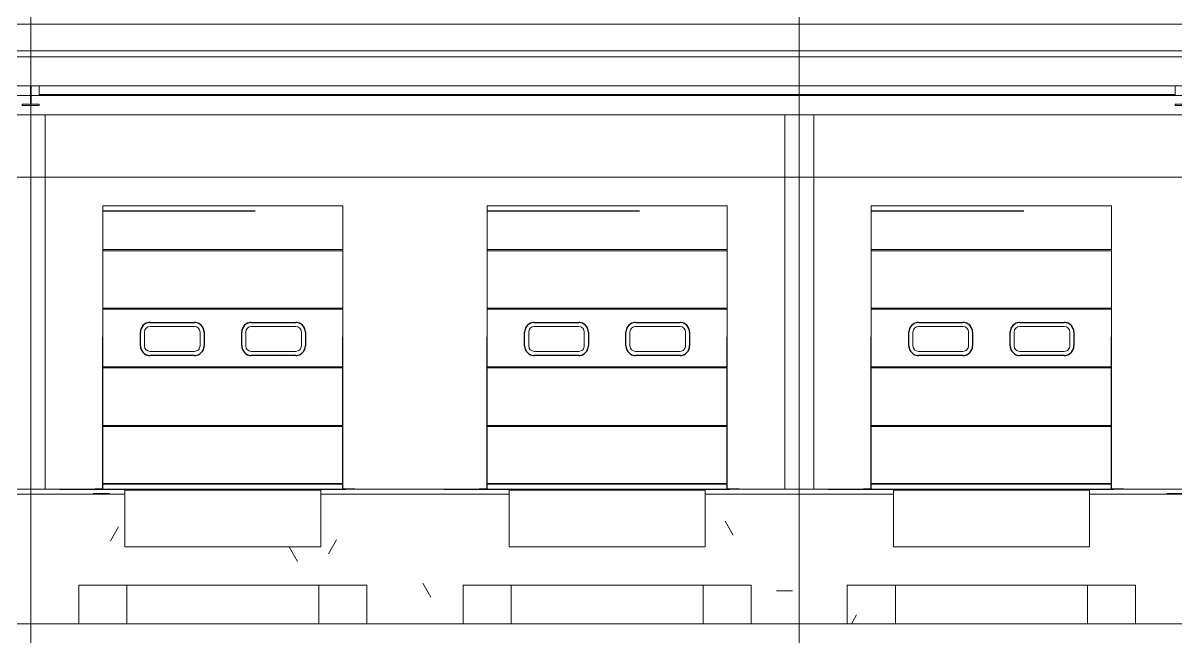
# Model space of a CAD drawing. Extents: x 692141 to 693595, y 1492301 to 1494225.
# Drawn here: x 692500.18 to 692512.18, y 1492374.68 to 1492381.07 of the extents above; entities that cross this region are included whole.
import ezdxf

# ---------------------------------------------------------------- set-up
doc = ezdxf.new("R2010")
doc.units = 0
doc.header["$MEASUREMENT"] = 0
for name, pattern in [('Centre', [7937.5, 1587.5, -1190.625, 3968.75, -1190.625]), ('Grid Line', [5556.25, 3175, -793.75, 793.75, -793.75]), ('Čárka', [3175, 1587.5, -1587.5])]:
    doc.linetypes.add(name, pattern=pattern)
for name, color, linetype, lineweight in [('A-COLS', 52, 'Continuous', 5), ('A-DETL-GENF', 92, 'Continuous', 5), ('A-FLOR', 192, 'Continuous', 5), ('A-FLOR-LEVL', 8, 'Grid Line', 5), ('A-GENM', 13, 'Continuous', 5), ('A-WALL-PATT', 111, 'Continuous', 5), ('S-BEAM', 12, 'Continuous', 5), ('S-GRID', 1, 'Continuous', 5)]:
    doc.layers.add(name, color=color, linetype=linetype, lineweight=lineweight)
doc.layers.add('A-DOOR', color=2, linetype='Continuous')
pattern_1 = [(0, (212730.054, 1200), (4064, 1016), [167.64, -2880.36, 167.64, -2880.36, -16256]), (0, (212730.054, 1200), (4064, 1016), [-6096, 167.64, -5928.36, 167.64, -2880.36, -7112]), (0, (212730.054, 1200), (4064, 1016), [-15240, 167.64, -1864.36, 167.64, -4912.36]), (120, (214254.054, 1708), (-2911.881810244989, 3011.527240979959), [167.64, -2880.36, 167.64, -2880.36, -16256]), (120, (214254.054, 1708), (-2911.881810244989, 3011.527240979959), [-6095.999999999999, 167.64, -5928.359999999999, 167.64, -2880.36, -7111.999999999999]), (120, (214254.054, 1708), (-2911.881810244989, 3011.527240979959), [-15240, 167.64, -1864.36, 167.64, -4912.359999999999]), (240, (214762.054, 3740), (-1152.118189755009, -4027.527240979959), [167.64, -2880.36, 167.64, -2880.36, -16256]), (240, (214762.054, 3740), (-1152.118189755009, -4027.527240979959), [-6096, 167.64, -5928.36, 167.64, -2880.36, -7112]), (240, (214762.054, 3740), (-1152.118189755009, -4027.527240979959), [-15240, 167.64, -1864.36, 167.64, -4912.36])]

# ---------------------------------------------------------------- blocks, each defined once
blk = doc.blocks.new('HAVI-DC_R19_AR_120_STRUCTURE_rvt-2-500_ELEVATION 4')
at = {"layer": 'S-BEAM'}
h = blk.add_hatch(dxfattribs=at)
h.set_pattern_fill('FP_109', color=256, style=0, pattern_type=2)
h.set_pattern_definition(pattern_1)
h.paths.add_polyline_path([(235500.2278480646, -4.504727257881314e-10), (235500.2278480646, 399.9999999994239), (237499.6363114674, 399.9999999994239), (237499.6363114674, -4.504727257881314e-10), (239500.3461553896, -4.504727257881314e-10), (239500.3461553896, 399.9999999993893), (241499.7546187924, 399.9999999993893), (241499.7546187924, -4.504727257881314e-10), (242499.6363114733, 0), (242499.6363114733, 1400.00000000138), (241519.7546187926, 1400.00000000138), (241519.7546187926, 799.9999999999914), (239479.7546187926, 799.9999999999914), (239479.7546187926, 1400.00000000138), (237519.6363114668, 1400.00000000138), (237519.6363114668, 799.9999999999914), (235479.6363114669, 799.9999999999914), (235479.6363114669, 1400.00000000138), (234499.6363114668, 1400.00000000138), (234499.6363114668, 0), (234833.1668236649, 0)], flags=0)
h = blk.add_hatch(dxfattribs=at)
h.set_pattern_fill('FP_109', color=256, style=0, pattern_type=2)
h.set_pattern_definition(pattern_1)
h.paths.add_polyline_path([(247500.3461553855, -5.197762220632285e-10), (247500.3461553855, 399.9999999993893), (249499.7546187883, 399.9999999993893), (249499.7546187883, -5.197762220632285e-10), (250499.6363114692, 0), (250499.6363114692, 1400.00000000138), (249519.7546187885, 1400.00000000138), (249519.7546187885, 799.9999999999914), (247479.7546187885, 799.9999999999914), (247479.7546187885, 1400.00000000138), (245519.6363114628, 1400.00000000138), (245519.6363114628, 799.9999999999914), (243479.6363114628, 799.9999999999914), (243479.6363114628, 1400.00000000138), (242499.6363114627, 1400.00000000138), (242499.6363114627, 0), (243500.2278480646, -5.197762220632285e-10), (243500.2278480646, 399.9999999993893), (245499.6363114674, 399.9999999993893), (245499.6363114674, -5.197762220632285e-10)], flags=0)
h = blk.add_hatch(dxfattribs=at)
h.set_pattern_fill('FP_109', color=256, style=0, pattern_type=2)
h.set_pattern_definition(pattern_1)
h.paths.add_polyline_path([(253499.6363114674, -5.197762220632285e-10), (255500.3461553896, -5.197762220632285e-10), (255500.3461553896, 399.9999999993547), (257499.7546187924, 399.9999999993547), (257499.7546187924, -5.197762220632285e-10), (258499.6363114733, 0), (258499.6363114733, 1400.00000000138), (257519.7546187925, 1400.00000000138), (257519.7546187925, 799.9999999999914), (255479.7546187926, 799.9999999999914), (255479.7546187926, 1400.00000000138), (253519.6363114668, 1400.00000000138), (253519.6363114668, 799.9999999999914), (251479.6363114668, 799.9999999999914), (251479.6363114668, 1400.00000000138), (250499.6363114668, 1400.00000000138), (250499.6363114668, 0), (251500.2278480646, -5.197762220632285e-10), (251500.2278480646, 399.9999999993547), (253499.6363114674, 399.9999999993547)], flags=0)
at = {"layer": 'S-BEAM', "color": 7}
for p, q in [((241519.7546187925, 1400.000000001379), (242499.6363114732, 1400.000000001379)), ((242499.6363114626, 1400.000000001379), (243479.6363114627, 1400.000000001379)), ((243479.6363114627, 800.0000000000101), (243479.6363114627, 1400.000000001379)), ((245519.6363114626, 1400.000000001379), (247479.7546187885, 1400.000000001379)), ((245519.6363114626, 1400.000000001379), (245519.6363114626, 800.0000000000101)), ((247479.7546187885, 800.0000000000011), (247479.7546187885, 1400.000000001379)), ((249519.7546187884, 1400.000000001379), (250499.6363114691, 1400.000000001379)), ((249519.7546187884, 1400.000000001379), (249519.7546187884, 800.0000000000011)), ((250499.6363114667, 1400.000000001379), (251479.6363114668, 1400.000000001379)), ((251479.6363114668, 800.0000000000101), (251479.6363114668, 1400.000000001379)), ((253519.6363114667, 1400.000000001379), (255479.7546187925, 1400.000000001379)), ((253519.6363114667, 1400.000000001379), (253519.6363114667, 800.0000000000101)), ((245519.6363114626, 800.0000000000101), (243479.6363114627, 800.0000000000101)), ((249519.7546187884, 800.0000000000011), (247479.7546187885, 800.0000000000011)), ((253519.6363114667, 800.0000000000101), (251479.6363114668, 800.0000000000101)), ((243500.2278480645, -4.899973760075227e-10), (243500.2278480645, 399.9999999993921)), ((243500.2278480645, 399.9999999993921), (245499.6363114674, 399.9999999993921)), ((245499.6363114674, 399.9999999993921), (245499.6363114674, -4.899973760075227e-10)), ((247500.3461553855, -5.029917815591034e-10), (247500.3461553855, 399.9999999993792)), ((247500.3461553855, 399.9999999993792), (249499.7546187883, 399.9999999993792)), ((249499.7546187883, 399.9999999993792), (249499.7546187883, -5.029917815591034e-10)), ((251500.2278480645, -5.159861871106842e-10), (251500.2278480645, 399.9999999993661)), ((251500.2278480645, 399.9999999993661), (253499.6363114674, 399.9999999993661)), ((253499.6363114674, 399.9999999993661), (253499.6363114674, -5.159861871106842e-10)), ((245499.6363114674, -4.899973760075227e-10), (243500.2278480645, -4.899973760075227e-10)), ((249499.7546187883, -5.029917815591034e-10), (247500.3461553855, -5.029917815591034e-10)), ((253499.6363114674, -5.159861871106842e-10), (251500.2278480645, -5.159861871106842e-10))]:
    blk.add_line(p, q, dxfattribs=at)
blk = doc.blocks.new('M_Rectangular Column - 300 x 300mm-V141-500_ELEVATION 4')
at = {"layer": 'A-COLS'}
for p, q in [((258349.6363114674, 5300.00006735213), (258349.6363114674, 1400.000000001371)), ((258649.6363114674, 1400.000000001371), (258649.6363114674, 5300.00006735213)), ((258649.6363114674, 1400.000000001371), (258349.6363114674, 1400.000000001371))]:
    blk.add_line(p, q, dxfattribs=at)
blk = doc.blocks.new('Column Center Mark - Column Center Mark-439589-500_ELEVATION 4')
at = {"layer": 'A-DETL-GENF', "lineweight": 9}
for p, q in [((43649.75461878071, 74.99999999996534), (43649.75461878071, -75.00000000003465)), ((43574.75461878071, -3.465174813754857e-11), (43724.75461878071, -3.465174813754857e-11))]:
    blk.add_line(p, q, dxfattribs=at)
blk = doc.blocks.new('Loading-Equipment_Dock-levellers_Loading-Systems_Swing-Lip_232M_100kN - PowerRamp 232M100 2100 x 3000 mm-460557-500_ELEVATION 4')
at = {"layer": 'A-GENM'}
for p, q in [((51479.75461878094, 1390.000000001369), (53519.75461878094, 1390.000000001369)), ((51479.75461878094, 800.0000000013796), (51479.75461878094, 1390.000000001369)), ((53519.75461878094, 800.0000000013796), (53519.75461878094, 1390.000000001369)), ((53519.75461878094, 800.0000000013796), (51479.75461878094, 800.0000000013796))]:
    blk.add_line(p, q, dxfattribs=at)
blk = doc.blocks.new('Doors_Industrial_Loading-Systems_Sectional-Overhead-Door_High-Lift_40mm - 2500 x 3000 mm 2-264868-500_ELEVATION 4')
at = {"layer": 'A-DOOR', "color": 1, "linetype": 'Čárka'}
for p, q in [((175349.6363114674, 4299.99999999699), (177849.6363114674, 4299.99999999699)), ((175349.6363114674, 1399.999999996979), (175349.6363114674, 4299.99999999699)), ((177849.6363114674, 1399.999999996979), (177849.6363114674, 4299.99999999699)), ((174899.6363114674, 1399.999999996979), (175349.6363114674, 1399.999999996979)), ((177974.6363114674, 1399.999999996979), (177849.6363114674, 1399.999999996979))]:
    blk.add_line(p, q, dxfattribs=at)
at = {"layer": 'A-DOOR', "color": 7}
for p, q in [((177849.6363114674, 3273.999999996978), (175349.6363114675, 3273.999999996978)), ((175840.9696448006, 3136.49999999713), (176303.9696448006, 3136.49999999713)), ((175840.9696448006, 3136.49999999713), (176303.9696448006, 3136.49999999713)), ((176895.302978134, 3136.499999997063), (177358.302978134, 3136.499999997063)), ((176895.302978134, 3136.499999997063), (177358.302978134, 3136.499999997063)), ((175740.9696448006, 2893.499999997032), (175740.9696448006, 3036.49999999713)), ((175740.9696448006, 2893.499999997032), (175740.9696448006, 3036.49999999713)), ((176403.9696448006, 3036.49999999713), (176403.9696448006, 2893.499999997034)), ((176403.9696448006, 3036.49999999713), (176403.9696448006, 2893.499999997034)), ((176795.3029781339, 2893.499999996908), (176795.3029781339, 3036.499999997063)), ((176795.3029781339, 2893.499999996908), (176795.3029781339, 3036.499999997063)), ((177458.3029781339, 3036.499999997064), (177458.3029781339, 2893.499999996909)), ((177458.3029781339, 3036.499999997064), (177458.3029781339, 2893.499999996909)), ((176303.9696448006, 2793.499999997033), (175840.9696448006, 2793.499999997033)), ((176303.9696448006, 2793.499999997034), (175840.9696448006, 2793.499999997034)), ((177358.302978134, 2793.499999996908), (176895.302978134, 2793.499999996908)), ((177358.302978134, 2793.499999996909), (176895.302978134, 2793.499999996909)), ((175349.6363114675, 2675.02522143521), (177849.6363114674, 2675.02522143521)), ((175349.6363114675, 2675.02522143521), (177849.6363114674, 2675.02522143521)), ((177849.6363114674, 1455.025221435202), (175349.6363114674, 1455.025221435202)), ((175349.6363114674, 1455.025221435202), (177849.6363114674, 1455.025221435202)), ((175338.6363114674, 1399.999999996978), (175268.6363114674, 1399.999999996978)), ((175296.6363114674, 1399.999999996953), (175270.6363114674, 1399.999999996953)), ((175324.6363114674, 1399.99999999697), (177874.6363114674, 1399.99999999697)), ((177930.6363114674, 1399.999999996978), (177860.6363114674, 1399.999999996978)), ((177932.6363114674, 1399.999999996953), (177906.6363114674, 1399.999999996953))]:
    blk.add_line(p, q, dxfattribs=at)
for centre, radius, start, end in [((175840.9696448006, 3036.49999999713), 100.0000000000291, 90, 180), ((175840.9696448006, 3036.49999999713), 99.99999999997708, 111.9871867448824, 120.00000000002), ((175840.9696448006, 3036.49999999713), 99.99999999995468, 90, 105.0000000000094), ((176303.9696448006, 3036.49999999713), 100, 75.0000000000132, 90), ((176303.9696448006, 3036.49999999713), 100.0000000000002, 359.9999999999995, 90.00000000000014), ((176303.9696448006, 3036.49999999713), 100.0000000000146, 60.00000000000352, 68.01281325517674), ((176895.302978134, 3036.499999997063), 100.0000000000291, 90, 180), ((176895.302978134, 3036.499999997063), 100.0000000000129, 111.9871867455781, 119.9999999999967), ((176895.302978134, 3036.499999997063), 100.0000000000109, 90, 105.0000000000013), ((177358.302978134, 3036.499999997063), 100, 74.9999999999931, 90.00000000000014), ((177358.302978134, 3036.499999997063), 100, 2.544443745170813e-13, 90.00000000000026), ((177358.302978134, 3036.499999997063), 100.0000000000129, 60.00000000000342, 68.01281325451204), ((175840.9696448006, 3036.49999999713), 99.99999999999999, 165.0000000000017, 179.9999999999997), ((175840.9696448006, 3036.49999999713), 100.0000000000332, 149.9999999999959, 158.0128132547341), ((175840.9696448006, 3036.49999999713), 100.0000000000158, 129.5802092618806, 140.4197907380237), ((176303.9696448006, 3036.49999999713), 99.9999999999943, 39.58020926182564, 50.41979073815119), ((176303.9696448006, 3036.49999999713), 100.0000000000129, 21.98718674537078, 29.99999999999895), ((176303.9696448006, 3036.49999999713), 100.0000000000034, 0, 14.99999999999891), ((176895.302978134, 3036.499999997063), 99.99999999999999, 164.9999999999972, 179.9999999999997), ((176895.302978134, 3036.499999997063), 99.99999999999062, 149.9999999999982, 158.0128132546377), ((176895.302978134, 3036.499999997063), 99.99999999998174, 129.5802092620854, 140.4197907379426), ((177358.302978134, 3036.499999997063), 99.99999999997486, 39.58020926199752, 50.4197907380318), ((177358.302978134, 3036.499999997063), 99.99999999998772, 21.98718674575145, 30.0000000000012), ((177358.302978134, 3036.499999997063), 99.99999999998279, 2.605510395055221e-13, 15.00000000000075), ((175840.9696448006, 2893.499999997033), 100.0000000000466, 180.0000000000004, 195.0000000000012), ((175840.9696448006, 2893.499999997033), 100.0000000000291, 180.0000000000001, 270.0000000000001), ((176303.9696448006, 2893.499999997033), 100.0000000000005, 269.9999999999999, 2.544443745170813e-13), ((176303.9696448006, 2893.499999997033), 100, 345.0000000000013, 0), ((176895.302978134, 2893.499999996908), 100.0000000000109, 180.0000000000001, 194.9999999999999), ((176895.302978134, 2893.499999996908), 100.0000000000291, 180.0000000000001, 270.0000000000001), ((177358.302978134, 2893.499999996908), 100, 270, 3.943887805014761e-13), ((177358.302978134, 2893.499999996908), 99.9999999999709, 345.0000000000013, 0), ((175840.9696448006, 2893.499999997033), 100.0000000000275, 201.9871867464127, 210.0000000000026), ((175840.9696448006, 2893.499999997033), 100.0000000000386, 219.58020926243, 230.4197907375418), ((175840.9696448006, 2893.499999997033), 100.0000000000118, 239.9999999999881, 248.012813253757), ((175840.9696448006, 2893.499999997033), 100.0000000000291, 255.0000000000012, 269.9999999999999), ((176303.9696448006, 2893.499999997033), 99.99999999997526, 269.9999999999996, 284.99999999999), ((176303.9696448006, 2893.499999997033), 100.0000000000023, 291.9871867462618, 300.0000000000137), ((176303.9696448006, 2893.499999997033), 100.0000000000123, 309.5802092624525, 320.4197907375091), ((176303.9696448006, 2893.499999997033), 99.99999999999936, 330.0000000000045, 338.0128132540339), ((176895.302978134, 2893.499999996908), 99.99999999998772, 201.9871867455966, 210.0000000000008), ((176895.302978134, 2893.499999996908), 100.0000000000188, 219.5802092619812, 230.4197907379249), ((176895.302978134, 2893.499999996908), 100.0000000000129, 240.0000000000031, 248.01281325451), ((176895.302978134, 2893.499999996908), 100.0000000000291, 255.0000000000011, 269.9999999999999), ((177358.302978134, 2893.499999996908), 100.0000000000109, 269.9999999999996, 285.000000000001), ((177358.302978134, 2893.499999996908), 100.0000000000129, 291.987186745415, 299.9999999999965), ((177358.302978134, 2893.499999996908), 100.0000000000051, 309.5802092621118, 320.4197907380911), ((177358.302978134, 2893.499999996908), 99.99999999999784, 329.9999999999965, 338.0128132543207)]:
    blk.add_arc(centre, radius, start, end, dxfattribs=at)
at = {"layer": 'A-GENM', "color": 7}
for p, q in [((175349.6363114674, 3895.02522143521), (177849.6363114674, 3895.02522143521)), ((175349.6363114674, 3895.02522143521), (177849.6363114674, 3895.02522143521)), ((177849.6363114674, 3883.99999999698), (175349.6363114674, 3883.99999999698)), ((175349.6363114674, 3285.02522143521), (177849.6363114674, 3285.02522143521)), ((175349.6363114674, 3285.02522143521), (177849.6363114674, 3285.02522143521)), ((175840.9696448006, 3136.499999996981), (176303.9696448006, 3136.499999996981)), ((176895.302978134, 3136.499999996981), (177358.302978134, 3136.499999996981)), ((175740.9696448006, 2893.499999996981), (175740.9696448006, 3036.499999996981)), ((175782.9696448006, 3036.499999996981), (175782.9696448006, 2893.499999996981)), ((175782.9696448006, 3036.499999996981), (175782.9696448006, 2893.499999996981)), ((176303.9696448006, 3094.499999996981), (175840.9696448006, 3094.499999996981)), ((176303.9696448006, 3094.499999996981), (175840.9696448006, 3094.499999996981)), ((176361.9696448006, 2893.499999996981), (176361.9696448006, 3036.499999996981)), ((176361.9696448006, 2893.499999996981), (176361.9696448006, 3036.499999996982)), ((176403.9696448006, 3036.499999996982), (176403.9696448006, 2893.499999996981)), ((176795.3029781339, 2893.499999996981), (176795.3029781339, 3036.499999996981)), ((176837.302978134, 3036.499999996981), (176837.302978134, 2893.499999996981)), ((176837.302978134, 3036.499999996981), (176837.302978134, 2893.499999996981)), ((177358.302978134, 3094.499999996981), (176895.302978134, 3094.499999996981)), ((177358.302978134, 3094.499999996981), (176895.302978134, 3094.499999996981)), ((177416.302978134, 2893.499999996981), (177416.302978134, 3036.499999996981)), ((177416.302978134, 2893.499999996981), (177416.302978134, 3036.499999996982)), ((177458.3029781339, 3036.499999996982), (177458.3029781339, 2893.499999996981)), ((175840.9696448006, 2835.499999996982), (176303.9696448006, 2835.499999996982)), ((175840.9696448006, 2835.499999996982), (176303.9696448006, 2835.499999996982)), ((176303.9696448006, 2793.499999996981), (175840.9696448006, 2793.499999996981)), ((176895.302978134, 2835.499999996982), (177358.302978134, 2835.499999996982)), ((176895.302978134, 2835.499999996982), (177358.302978134, 2835.499999996982)), ((177358.302978134, 2793.499999996981), (176895.302978134, 2793.499999996981)), ((177849.6363114674, 2663.99999999698), (175349.6363114674, 2663.99999999698)), ((175349.6363114674, 2065.025221435211), (177849.6363114674, 2065.025221435211)), ((175349.6363114674, 2065.025221435211), (177849.6363114674, 2065.025221435211)), ((177849.6363114674, 2053.999999996979), (175349.6363114674, 2053.999999996979)), ((175349.6363114674, 1455.025221435211), (177849.6363114674, 1455.025221435211)), ((175349.6363114674, 1455.025221435211), (177849.6363114674, 1455.025221435211))]:
    blk.add_line(p, q, dxfattribs=at)
for centre, radius, start, end in [((175840.9696448006, 3036.499999996981), 100.0000000000291, 90.00000000000026, 180.0000000000002), ((176303.9696448006, 3036.499999996981), 100.0000000000005, 5.152498583970897e-13, 90.00000000000026), ((176895.302978134, 3036.499999996981), 100.0000000000291, 90.00000000000026, 180.0000000000002), ((177358.302978134, 3036.499999996981), 100, 5.216109677600168e-13, 90.00000000000026), ((175840.9696448006, 3036.499999996981), 58.0000000000291, 90, 180), ((175840.9696448006, 3036.499999996981), 58.0000000000291, 90, 180), ((176303.9696448006, 3036.499999996981), 58.0000000000291, 0, 90), ((176303.9696448006, 3036.499999996981), 58.0000000000291, 8.984518603637631e-13, 90), ((176895.302978134, 3036.499999996981), 58, 90, 180), ((176895.302978134, 3036.499999996981), 58, 90, 180), ((177358.302978134, 3036.499999996981), 58, 0, 90), ((177358.302978134, 3036.499999996981), 58, 8.984518603637631e-13, 90), ((175840.9696448006, 2893.499999996981), 100.0000000000291, 180.0000000000002, 269.9999999999999), ((175840.9696448006, 2893.499999996981), 58.0000000000291, 180.0000000000002, 269.9999999999998), ((175840.9696448006, 2893.499999996981), 58.0000000000291, 180, 269.9999999999996), ((176303.9696448006, 2893.499999996981), 58.0000000000291, 269.9999999999996, 0), ((176303.9696448006, 2893.499999996981), 58.0000000000291, 269.9999999999996, 0), ((176303.9696448006, 2893.499999996981), 100, 269.9999999999996, 0), ((176895.302978134, 2893.499999996981), 100.0000000000291, 180.0000000000002, 269.9999999999999), ((176895.302978134, 2893.499999996981), 58.00000000000009, 180.0000000000002, 269.9999999999999), ((176895.302978134, 2893.499999996981), 58, 180, 269.9999999999996), ((177358.302978134, 2893.499999996981), 58, 269.9999999999996, 0), ((177358.302978134, 2893.499999996981), 58, 269.9999999999996, 0), ((177358.302978134, 2893.499999996981), 99.9999999999709, 269.9999999999996, 0)]:
    blk.add_arc(centre, radius, start, end, dxfattribs=at)
blk = doc.blocks.new('Doors_Industrial_Loading-Systems_Sectional-Overhead-Door_High-Lift_40mm - 2500 x 3000 mm 2-V94-500_ELEVATION 4')
at = {"layer": 'A-DOOR', "color": 1, "linetype": 'Čárka'}
for p, q in [((247249.6363114673, 4299.99999999699), (249749.6363114673, 4299.99999999699)), ((247249.6363114673, 1399.999999996979), (247249.6363114673, 4299.99999999699)), ((249749.6363114673, 1399.999999996979), (249749.6363114673, 4299.99999999699)), ((246799.6363114674, 1399.999999996979), (247249.6363114673, 1399.999999996979)), ((249874.6363114673, 1399.999999996979), (249749.6363114673, 1399.999999996979))]:
    blk.add_line(p, q, dxfattribs=at)
at = {"layer": 'A-DOOR', "color": 7}
for p, q in [((249749.6363114673, 3273.999999996978), (247249.6363114674, 3273.999999996978)), ((247740.9696448006, 3136.49999999713), (248203.9696448006, 3136.49999999713)), ((247740.9696448006, 3136.49999999713), (248203.9696448006, 3136.49999999713)), ((248795.3029781339, 3136.499999997063), (249258.3029781339, 3136.499999997063)), ((248795.3029781339, 3136.499999997063), (249258.3029781339, 3136.499999997063)), ((247640.9696448006, 2893.499999997032), (247640.9696448006, 3036.49999999713)), ((247640.9696448006, 2893.499999997032), (247640.9696448006, 3036.49999999713)), ((248303.9696448006, 3036.49999999713), (248303.9696448006, 2893.499999997034)), ((248303.9696448006, 3036.49999999713), (248303.9696448006, 2893.499999997034)), ((248695.3029781339, 2893.499999996908), (248695.3029781339, 3036.499999997063)), ((248695.3029781339, 2893.499999996908), (248695.3029781339, 3036.499999997063)), ((249358.3029781339, 3036.499999997064), (249358.3029781339, 2893.499999996909)), ((249358.3029781339, 3036.499999997064), (249358.3029781339, 2893.499999996909)), ((248203.9696448006, 2793.499999997033), (247740.9696448006, 2793.499999997033)), ((248203.9696448006, 2793.499999997034), (247740.9696448006, 2793.499999997034)), ((249258.3029781339, 2793.499999996908), (248795.3029781339, 2793.499999996908)), ((249258.3029781339, 2793.499999996909), (248795.3029781339, 2793.499999996909)), ((247249.6363114674, 2675.02522143521), (249749.6363114673, 2675.02522143521)), ((247249.6363114674, 2675.02522143521), (249749.6363114673, 2675.02522143521)), ((249749.6363114673, 1455.025221435202), (247249.6363114674, 1455.025221435202)), ((247249.6363114674, 1455.025221435202), (249749.6363114673, 1455.025221435202)), ((247238.6363114673, 1399.999999996978), (247168.6363114673, 1399.999999996978)), ((247196.6363114674, 1399.999999996953), (247170.6363114673, 1399.999999996953)), ((247224.6363114673, 1399.99999999697), (249774.6363114673, 1399.99999999697)), ((249830.6363114673, 1399.999999996978), (249765.6831856052, 1399.999999996978)), ((249832.6363114673, 1399.999999996953), (249806.6363114673, 1399.999999996953))]:
    blk.add_line(p, q, dxfattribs=at)
for centre, radius, start, end in [((247740.9696448006, 3036.49999999713), 100.0000000000291, 90, 180), ((247740.9696448006, 3036.49999999713), 99.99999999997708, 111.9871867448441, 120.00000000002), ((247740.9696448006, 3036.49999999713), 99.99999999995468, 90, 105.0000000000094), ((248203.9696448006, 3036.49999999713), 100, 75.0000000000132, 90), ((248203.9696448006, 3036.49999999713), 100.0000000000002, 359.9999999999995, 90.00000000000014), ((248203.9696448006, 3036.49999999713), 100.0000000000146, 60.00000000001797, 68.01281325517674), ((248795.3029781339, 3036.499999997063), 100.0000000000291, 90, 180), ((248795.3029781339, 3036.499999997063), 100.0000000000129, 111.9871867453439, 119.9999999999967), ((248795.3029781339, 3036.499999997063), 100.0000000000109, 90, 105.0000000000013), ((249258.3029781339, 3036.499999997063), 100, 74.9999999999931, 90.00000000000014), ((249258.3029781339, 3036.499999997063), 100, 2.544443745170813e-13, 90.00000000000026), ((249258.3029781339, 3036.499999997063), 99.99999999997972, 59.99999999999523, 68.01281325464761), ((247740.9696448006, 3036.49999999713), 99.99999999999999, 165.0000000000017, 179.9999999999997), ((247740.9696448006, 3036.49999999713), 100.0000000000389, 149.9999999999944, 158.0128132546815), ((247740.9696448006, 3036.49999999713), 99.99999999999041, 135.0000000000165, 140.4197907381175), ((248203.9696448006, 3036.49999999713), 99.99999999999818, 39.58020926182693, 50.41979073817762), ((248203.9696448006, 3036.49999999713), 99.99999999999838, 21.98718674536789, 29.99999999999534), ((248203.9696448006, 3036.49999999713), 100.0000000000034, 0, 14.99999999999891), ((248795.3029781339, 3036.499999997063), 99.99999999999999, 164.9999999999972, 179.9999999999997), ((248795.3029781339, 3036.499999997063), 99.99999999999062, 149.9999999999982, 158.0128132546377), ((248795.3029781339, 3036.499999997063), 100.0000000000067, 129.5802092621926, 140.2193693049057), ((249258.3029781339, 3036.499999997063), 99.99999999997486, 39.58020926199752, 50.4197907380318), ((249258.3029781339, 3036.499999997063), 99.99999999998772, 21.98718674575145, 30.0000000000012), ((249258.3029781339, 3036.499999997063), 99.99999999998279, 2.605510395055221e-13, 15.00000000000075), ((247740.9696448006, 2893.499999997033), 100.0000000000466, 180.0000000000004, 195.0000000000012), ((247740.9696448006, 2893.499999997033), 100.0000000000291, 180.0000000000001, 270.0000000000001), ((248203.9696448006, 2893.499999997033), 100.0000000000005, 269.9999999999999, 2.544443745170813e-13), ((248203.9696448006, 2893.499999997033), 100, 345.0000000000013, 0), ((248795.3029781339, 2893.499999996908), 100.0000000000109, 180.0000000000001, 194.9999999999999), ((248795.3029781339, 2893.499999996908), 100.0000000000291, 180.0000000000001, 270.0000000000001), ((249258.3029781339, 2893.499999996908), 100, 270, 3.943887805014761e-13), ((249258.3029781339, 2893.499999996908), 99.9999999999709, 345.0000000000013, 0), ((247740.9696448006, 2893.499999997033), 100.0000000000275, 201.9871867461262, 210.0000000000026), ((247740.9696448006, 2893.499999997033), 100.0000000000478, 219.5802092623751, 225), ((247740.9696448006, 2893.499999997033), 100.0000000000118, 239.9999999999881, 248.012813253757), ((247740.9696448006, 2893.499999997033), 100.0000000000291, 255.0000000000012, 269.9999999999999), ((248203.9696448006, 2893.499999997033), 99.99999999997526, 269.9999999999996, 284.99999999999), ((248203.9696448006, 2893.499999997033), 100.0000000000023, 291.9871867462618, 300.0000000000137), ((248203.9696448006, 2893.499999997033), 100.0000000000131, 309.5802092625792, 320.4197907376348), ((248203.9696448006, 2893.499999997033), 99.99999999999987, 330.0000000000043, 338.0128132539534), ((248795.3029781339, 2893.499999996908), 99.99999999998772, 201.9871867455966, 210.0000000000008), ((248795.3029781339, 2893.499999996908), 100.0000000000188, 219.7806306950978, 230.4197907379249), ((248795.3029781339, 2893.499999996908), 100.0000000000067, 240.0000000000015, 248.0128132546546), ((248795.3029781339, 2893.499999996908), 100.0000000000291, 255.0000000000011, 269.9999999999999), ((249258.3029781339, 2893.499999996908), 100.0000000000109, 269.9999999999996, 285.000000000001), ((249258.3029781339, 2893.499999996908), 100.0000000000129, 291.9871867453456, 299.9999999999965), ((249258.3029781339, 2893.499999996908), 100.0000000000197, 309.5802092622598, 320.4197907380582), ((249258.3029781339, 2893.499999996908), 99.99999999999062, 329.9999999999983, 338.0128132546382)]:
    blk.add_arc(centre, radius, start, end, dxfattribs=at)
at = {"layer": 'A-GENM', "color": 7}
for p, q in [((247249.6363114674, 3895.02522143521), (249749.6363114673, 3895.02522143521)), ((247249.6363114674, 3895.02522143521), (249749.6363114673, 3895.02522143521)), ((249749.6363114673, 3883.99999999698), (247249.6363114674, 3883.99999999698)), ((247249.6363114674, 3285.02522143521), (249749.6363114673, 3285.02522143521)), ((247249.6363114674, 3285.02522143521), (249749.6363114673, 3285.02522143521)), ((247740.9696448006, 3136.499999996981), (248203.9696448006, 3136.499999996981)), ((248795.3029781339, 3136.499999996981), (249258.3029781339, 3136.499999996981)), ((247640.9696448006, 2893.499999996981), (247640.9696448006, 3036.499999996981)), ((247682.9696448006, 3036.499999996981), (247682.9696448006, 2893.499999996981)), ((247682.9696448006, 3036.499999996981), (247682.9696448006, 2893.499999996981)), ((248203.9696448006, 3094.499999996981), (247740.9696448006, 3094.499999996981)), ((248203.9696448006, 3094.499999996981), (247740.9696448006, 3094.499999996981)), ((248261.9696448006, 2893.499999996981), (248261.9696448006, 3036.499999996981)), ((248261.9696448006, 2893.499999996981), (248261.9696448006, 3036.499999996982)), ((248303.9696448006, 3036.499999996982), (248303.9696448006, 2893.499999996981)), ((248695.3029781339, 2893.499999996981), (248695.3029781339, 3036.499999996981)), ((248737.3029781339, 3036.499999996981), (248737.3029781339, 2893.499999996981)), ((248737.3029781339, 3036.499999996981), (248737.3029781339, 2893.499999996981)), ((249258.3029781339, 3094.499999996981), (248795.3029781339, 3094.499999996981)), ((249258.3029781339, 3094.499999996981), (248795.3029781339, 3094.499999996981)), ((249316.3029781339, 2893.499999996981), (249316.3029781339, 3036.499999996981)), ((249316.3029781339, 2893.499999996981), (249316.3029781339, 3036.499999996982)), ((249358.3029781339, 3036.499999996982), (249358.3029781339, 2893.499999996981)), ((247740.9696448006, 2835.499999996982), (248203.9696448006, 2835.499999996982)), ((247740.9696448006, 2835.499999996982), (248203.9696448006, 2835.499999996982)), ((248203.9696448006, 2793.499999996981), (247740.9696448006, 2793.499999996981)), ((248795.3029781339, 2835.499999996982), (249258.3029781339, 2835.499999996982)), ((248795.3029781339, 2835.499999996982), (249258.3029781339, 2835.499999996982)), ((249258.3029781339, 2793.499999996981), (248795.3029781339, 2793.499999996981)), ((249749.6363114673, 2663.99999999698), (247249.6363114674, 2663.99999999698)), ((247249.6363114674, 2065.025221435211), (249749.6363114673, 2065.025221435211)), ((247249.6363114674, 2065.025221435211), (249749.6363114673, 2065.025221435211)), ((249749.6363114673, 2053.999999996979), (247249.6363114674, 2053.999999996979)), ((247249.6363114674, 1455.025221435211), (249749.6363114673, 1455.025221435211)), ((247249.6363114674, 1455.025221435211), (249749.6363114673, 1455.025221435211))]:
    blk.add_line(p, q, dxfattribs=at)
for centre, radius, start, end in [((247740.9696448006, 3036.499999996981), 100.0000000000291, 90.00000000000026, 180.0000000000002), ((248203.9696448006, 3036.499999996981), 100.0000000000005, 5.152498583970897e-13, 90.00000000000026), ((248795.3029781339, 3036.499999996981), 100.0000000000291, 90.00000000000026, 180.0000000000002), ((249258.3029781339, 3036.499999996981), 100, 5.216109677600168e-13, 90.00000000000026), ((247740.9696448006, 3036.499999996981), 58.0000000000291, 90, 180), ((247740.9696448006, 3036.499999996981), 58.0000000000291, 90, 180), ((248203.9696448006, 3036.499999996981), 58.0000000000291, 0, 90), ((248203.9696448006, 3036.499999996981), 58.0000000000291, 8.984518603637631e-13, 90), ((248795.3029781339, 3036.499999996981), 58, 90, 180), ((248795.3029781339, 3036.499999996981), 58, 90, 180), ((249258.3029781339, 3036.499999996981), 58, 0, 90), ((249258.3029781339, 3036.499999996981), 58, 8.984518603637631e-13, 90), ((247740.9696448006, 2893.499999996981), 100.0000000000291, 180.0000000000002, 269.9999999999999), ((247740.9696448006, 2893.499999996981), 58.0000000000291, 180.0000000000002, 269.9999999999998), ((247740.9696448006, 2893.499999996981), 58.0000000000291, 180, 269.9999999999996), ((248203.9696448006, 2893.499999996981), 58.0000000000291, 269.9999999999996, 0), ((248203.9696448006, 2893.499999996981), 58.0000000000291, 269.9999999999996, 0), ((248203.9696448006, 2893.499999996981), 100, 269.9999999999996, 0), ((248795.3029781339, 2893.499999996981), 100.0000000000291, 180.0000000000002, 269.9999999999999), ((248795.3029781339, 2893.499999996981), 58.00000000000009, 180.0000000000002, 269.9999999999999), ((248795.3029781339, 2893.499999996981), 58, 180, 269.9999999999996), ((249258.3029781339, 2893.499999996981), 58, 269.9999999999996, 0), ((249258.3029781339, 2893.499999996981), 58, 269.9999999999996, 0), ((249258.3029781339, 2893.499999996981), 99.9999999999709, 269.9999999999996, 0)]:
    blk.add_arc(centre, radius, start, end, dxfattribs=at)
blk = doc.blocks.new('H-Wide Flange Beams - H350x175x57_8-2030245-500_ELEVATION 4')
at = {"layer": 'S-BEAM', "color": 90, "lineweight": 9}
for p, q in [((194495.6363114674, 5601.477146665211), (194495.6363114674, 5409.000000001149)), ((194503.6363114674, 5409.000000001149), (194503.6363114674, 5601.477146665211)), ((194495.6363114674, 5409.000000001149), (194411.6363114673, 5409.000000001149)), ((194411.6363114673, 5409.000000001149), (194411.6363114673, 5396.000000001148)), ((194587.6363114674, 5409.000000001149), (194503.6363114674, 5409.000000001149)), ((194587.6363114674, 5396.000000001148), (194587.6363114674, 5409.000000001149)), ((194411.6363114673, 5396.000000001148), (194587.6363114674, 5396.000000001148))]:
    blk.add_line(p, q, dxfattribs=at)
blk = doc.blocks.new('H-Wide Flange Beams - H350x175x57_8-2030188-500_ELEVATION 4')
at = {"layer": 'S-BEAM', "color": 90, "lineweight": 9}
for p, q in [((110495.6363114673, 5601.477146665254), (110495.6363114673, 5409.000000001149)), ((110503.6363114673, 5409.000000001149), (110503.6363114673, 5601.477146665254)), ((110495.6363114673, 5409.000000001149), (110411.6363114673, 5409.000000001149)), ((110411.6363114673, 5409.000000001149), (110411.6363114673, 5396.000000001148)), ((110587.6363114673, 5409.000000001149), (110503.6363114673, 5409.000000001149)), ((110587.6363114673, 5396.000000001148), (110587.6363114673, 5409.000000001149)), ((110411.6363114673, 5396.000000001148), (110587.6363114673, 5396.000000001148))]:
    blk.add_line(p, q, dxfattribs=at)
blk = doc.blocks.new('H-Wide Flange Beams - H250x125x29_6-2030162-500_ELEVATION 4')
at = {"layer": 'S-BEAM', "color": 90, "lineweight": 9}
for p, q in [((98587.63631146718, 5509.000000001149), (98587.63631146718, 5601.477146665222)), ((110411.6363114672, 5601.477146665222), (110411.6363114672, 5509.000000001149)), ((98587.63631146718, 5500.000000001148), (98587.63631146718, 5509.000000001149)), ((98587.63631146718, 5509.000000001149), (110411.6363114672, 5509.000000001149)), ((98587.63631146718, 5509.000000001149), (110411.6363114672, 5509.000000001149)), ((98587.63631146718, 5500.000000001148), (110411.6363114672, 5500.000000001148)), ((110411.6363114672, 5509.000000001149), (110411.6363114672, 5500.000000001148))]:
    blk.add_line(p, q, dxfattribs=at)

msp = doc.modelspace()

# ---------------------------------------------------------------- linework, layer by layer
at = {"layer": 'A-FLOR', "color": 90, "lineweight": 9}
msp.add_line((692717.3624908916, 1492374.813383746), (692229.6700198601, 1492374.813383746), dxfattribs=at)
at = {"layer": 'A-FLOR-LEVL', "linetype": 'Centre'}
for p, q in [((692278.3000830481, 1492380.313383746), (692547.7862502306, 1492380.313383746)), ((692278.3000830481, 1492379.463383747), (692547.7862502306, 1492379.463383747)), ((692278.3000830481, 1492376.213383747), (692544.7862502306, 1492376.213383747)), ((692278.3000830481, 1492374.813383746), (692724.9906739572, 1492374.813383746))]:
    msp.add_line(p, q, dxfattribs=at)
at = {"layer": 'A-WALL-PATT', "color": 8}
for p, q in [((692524.7580948428, 1492381.055860893), (692432.3580527349, 1492381.055860893)), ((692524.7580948428, 1492380.779860893), (692432.3580527349, 1492380.779860893)), ((692524.7080948428, 1492380.779860893), (692432.4080527348, 1492380.779860893)), ((692524.7580948428, 1492380.714860893), (692432.3580527349, 1492380.714860893)), ((692524.7080948428, 1492380.714860893), (692432.4080527348, 1492380.714860893)), ((692524.7580948428, 1492380.414860893), (692432.3580527349, 1492380.414860893)), ((692500.2540527348, 1492380.414729754), (692500.1700527348, 1492380.414729754)), ((692500.3460527349, 1492380.414729754), (692500.2620527348, 1492380.414729754)), ((692512.2540527348, 1492380.414729754), (692512.1700527348, 1492380.414729754)), ((692432.6580527348, 1492380.113383746), (692524.2580948428, 1492380.113383746)), ((692501.0080527348, 1492376.213383746), (692501.0080527348, 1492379.163383747)), ((692501.0080527348, 1492379.163383747), (692503.5080527348, 1492379.163383747)), ((692503.5080527348, 1492379.163383747), (692503.5080527348, 1492376.213383746)), ((692505.0080527348, 1492376.213383746), (692505.0080527348, 1492379.163383747)), ((692505.0080527348, 1492379.163383747), (692507.5080527348, 1492379.163383747)), ((692507.5080527348, 1492379.163383747), (692507.5080527348, 1492376.213383746)), ((692509.0080527348, 1492376.213383746), (692509.0080527348, 1492379.163383747)), ((692509.0080527348, 1492379.163383747), (692511.5080527348, 1492379.163383747)), ((692511.5080527348, 1492379.163383747), (692511.5080527348, 1492376.213383746)), ((692499.5080527348, 1492376.213383746), (692501.0080527348, 1492376.213383746)), ((692503.5080527348, 1492376.213383746), (692505.0080527348, 1492376.213383746)), ((692507.5080527348, 1492376.213383746), (692509.0080527348, 1492376.213383746)), ((692511.5080527348, 1492376.213383746), (692513.0080527348, 1492376.213383746)), ((692501.2380527348, 1492376.163383747), (692499.2780527348, 1492376.163383747)), ((692501.2380527348, 1492375.613383747), (692501.2380527348, 1492376.163383747)), ((692505.2380527348, 1492376.163383747), (692503.2780527348, 1492376.163383747)), ((692503.2780527348, 1492376.163383747), (692503.2780527348, 1492375.613383747)), ((692505.2380527348, 1492375.613383747), (692505.2380527348, 1492376.163383747)), ((692509.2380527348, 1492376.163383747), (692507.2780527348, 1492376.163383747)), ((692507.2780527348, 1492376.163383747), (692507.2780527348, 1492375.613383747)), ((692509.2380527348, 1492375.613383747), (692509.2380527348, 1492376.163383747)), ((692513.2380527348, 1492376.163383747), (692511.2780527348, 1492376.163383747)), ((692511.2780527348, 1492376.163383747), (692511.2780527348, 1492375.613383747)), ((692503.2780527348, 1492375.613383747), (692501.2380527348, 1492375.613383747)), ((692507.2780527348, 1492375.613383747), (692505.2380527348, 1492375.613383747)), ((692511.2780527348, 1492375.613383747), (692509.2380527348, 1492375.613383747)), ((692500.7580527348, 1492374.813383746), (692500.7580527348, 1492375.213383746)), ((692500.7580527348, 1492375.213383746), (692503.7580527348, 1492375.213383746)), ((692503.7580527348, 1492375.213383746), (692503.7580527348, 1492374.813383746)), ((692504.7580527348, 1492374.813383746), (692504.7580527348, 1492375.213383746)), ((692504.7580527348, 1492375.213383746), (692507.7580527348, 1492375.213383746)), ((692507.7580527348, 1492375.213383746), (692507.7580527348, 1492374.813383746)), ((692508.7580527348, 1492374.813383746), (692508.7580527348, 1492375.213383746)), ((692508.7580527348, 1492375.213383746), (692511.7580527348, 1492375.213383746)), ((692511.7580527348, 1492375.213383746), (692511.7580527348, 1492374.813383746)), ((692499.7580527348, 1492374.813383746), (692500.7580527348, 1492374.813383746)), ((692503.7580527348, 1492374.813383746), (692504.7580527348, 1492374.813383746)), ((692507.7580527348, 1492374.813383746), (692508.7580527348, 1492374.813383746)), ((692511.7580527348, 1492374.813383746), (692512.7580527348, 1492374.813383746))]:
    msp.add_line(p, q, dxfattribs=at)
at = {"layer": 'S-GRID', "linetype": 'Grid Line'}
for p, q in [((692500.2580527348, 1492366.092463748), (692500.2580527348, 1492428.913383747)), ((692508.2580527348, 1492366.092463748), (692508.2580527348, 1492428.913383747))]:
    msp.add_line(p, q, dxfattribs=at)

# ---------------------------------------------------------------- block references
at = {"layer": 'A-WALL-PATT', "color": 8}
for name, p, xscale, yscale, zscale in [('HAVI-DC_R19_AR_120_STRUCTURE_rvt-2-500_ELEVATION 4', (692257.7584164233, 1492374.813383746), 0.001, 0.001, 0.001), ('H-Wide Flange Beams - H350x175x57_8-2030245-500_ELEVATION 4', (692305.7584164233, 1492374.813383746), 0.001, 0.001, 0.001), ('H-Wide Flange Beams - H250x125x29_6-2030162-500_ELEVATION 4', (692401.7584164233, 1492374.813383746), 0.001, 0.001, 0.001), ('H-Wide Flange Beams - H350x175x57_8-2030188-500_ELEVATION 4', (692401.7584164233, 1492374.813383746), 0.001, 0.001, 0.001), ('M_Rectangular Column - 300 x 300mm-V141-500_ELEVATION 4', (692241.7584164233, 1492374.813383746), 0.001, 0.001, 0.001), ('M_Rectangular Column - 300 x 300mm-V141-500_ELEVATION 4', (692249.7584164233, 1492374.813383746), 0.001, 0.001, 0.001), ('Doors_Industrial_Loading-Systems_Sectional-Overhead-Door_High-Lift_40mm - 2500 x 3000 mm 2-264868-500_ELEVATION 4', (692325.6584164234, 1492374.813383746), 0.001, 0.001, 0.001), ('Doors_Industrial_Loading-Systems_Sectional-Overhead-Door_High-Lift_40mm - 2500 x 3000 mm 2-V94-500_ELEVATION 4', (692257.7584164233, 1492374.813383746), 0.001, 0.001, 0.001), ('Doors_Industrial_Loading-Systems_Sectional-Overhead-Door_High-Lift_40mm - 2500 x 3000 mm 2-264868-500_ELEVATION 4', (692333.6584164234, 1492374.813383746), 0.001, 0.001, 0.001), ('Loading-Equipment_Dock-levellers_Loading-Systems_Swing-Lip_232M_100kN - PowerRamp 232M100 2100 x 3000 mm-460557-500_ELEVATION 4', (692449.758298116, 1492374.813383746), 0.0009999999999999998, 0.0009999999999999998, 0.0009999999999999998), ('Loading-Equipment_Dock-levellers_Loading-Systems_Swing-Lip_232M_100kN - PowerRamp 232M100 2100 x 3000 mm-460557-500_ELEVATION 4', (692453.758298116, 1492374.813383746), 0.0009999999999999998, 0.0009999999999999998, 0.0009999999999999998), ('Loading-Equipment_Dock-levellers_Loading-Systems_Swing-Lip_232M_100kN - PowerRamp 232M100 2100 x 3000 mm-460557-500_ELEVATION 4', (692457.758298116, 1492374.813383746), 0.0009999999999999998, 0.0009999999999999998, 0.0009999999999999998), ('Column Center Mark - Column Center Mark-439589-500_ELEVATION 4', (692456.608298116, 1492374.813383746), 0.001, 0.001, 0.001), ('Column Center Mark - Column Center Mark-439589-500_ELEVATION 4', (692456.608298116, 1492374.813383746), 0.001, 0.001, 0.001), ('Column Center Mark - Column Center Mark-439589-500_ELEVATION 4', (692464.608298116, 1492374.813383746), 0.001, 0.001, 0.001), ('Column Center Mark - Column Center Mark-439589-500_ELEVATION 4', (692464.608298116, 1492374.813383746), 0.001, 0.001, 0.001)]:
    msp.add_blockref(name, p, dxfattribs=dict(at, xscale=xscale, yscale=yscale, zscale=zscale))

doc.saveas('drawing.dxf')
